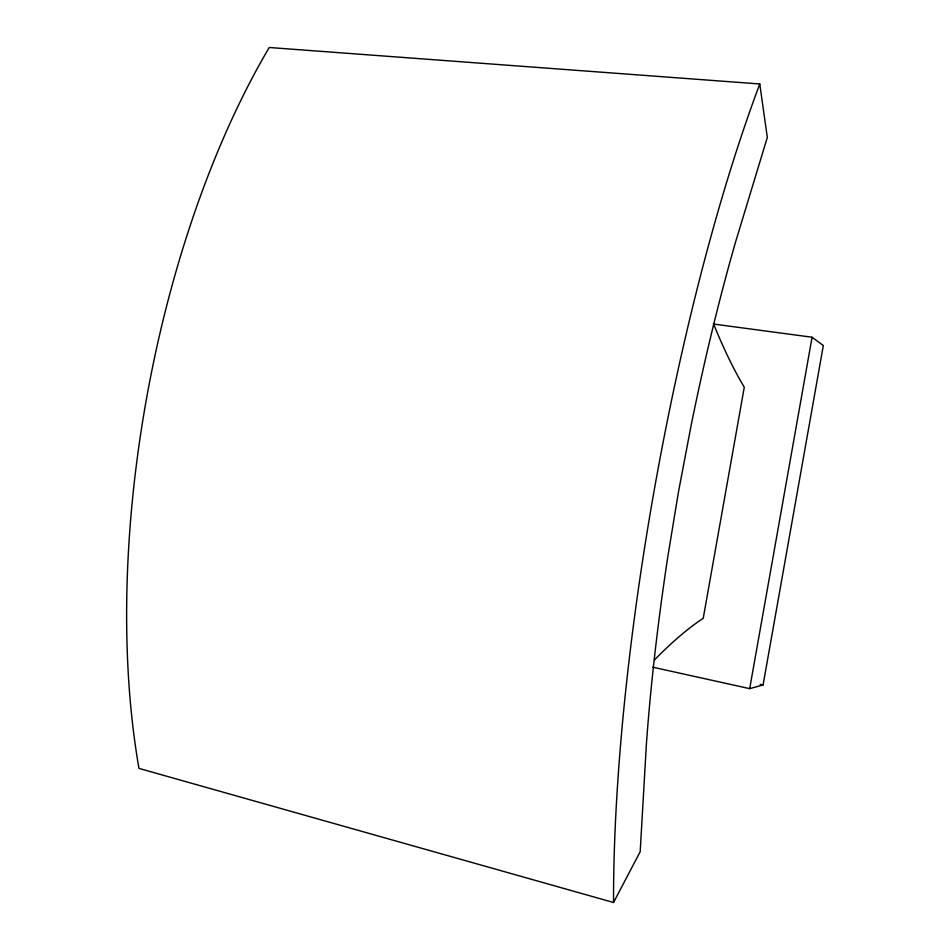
<?xml version="1.0" encoding="UTF-8"?>
<svg xmlns="http://www.w3.org/2000/svg" width="950" height="950" viewBox="0 0 950 950"><rect width="100%" height="100%" fill="white"/><g stroke="black" fill="none" stroke-linecap="round" stroke-linejoin="round"><path stroke-width="1.43" d="M652.697 667.185L749.693 688.643L812.084 337.238L713.699 324.057M749.693 688.643L763.076 684.962L823.329 345.527L812.084 337.238M613.546 902.5L640.181 851.734L646.439 743.363A557.591 112.789 -80 0 1 667.969 555.714L678.573 491.352L691.232 424.852A557.472 112.777 -80 0 1 735.561 242.013L767.315 137.441L759.774 83.968L269.23 47.5A564.324 243.794 -79.9 0 0 138.973 768.396L613.546 902.5A624.506 127.918 -80 0 1 759.774 83.968M760.178 684.332L763.076 684.962M713.426 323.582A2608.688 356.108 -88.8 0 0 744.278 387.244L703.226 618.296A1818.276 292.933 -71.6 0 0 654.526 659.87"/></g></svg>
